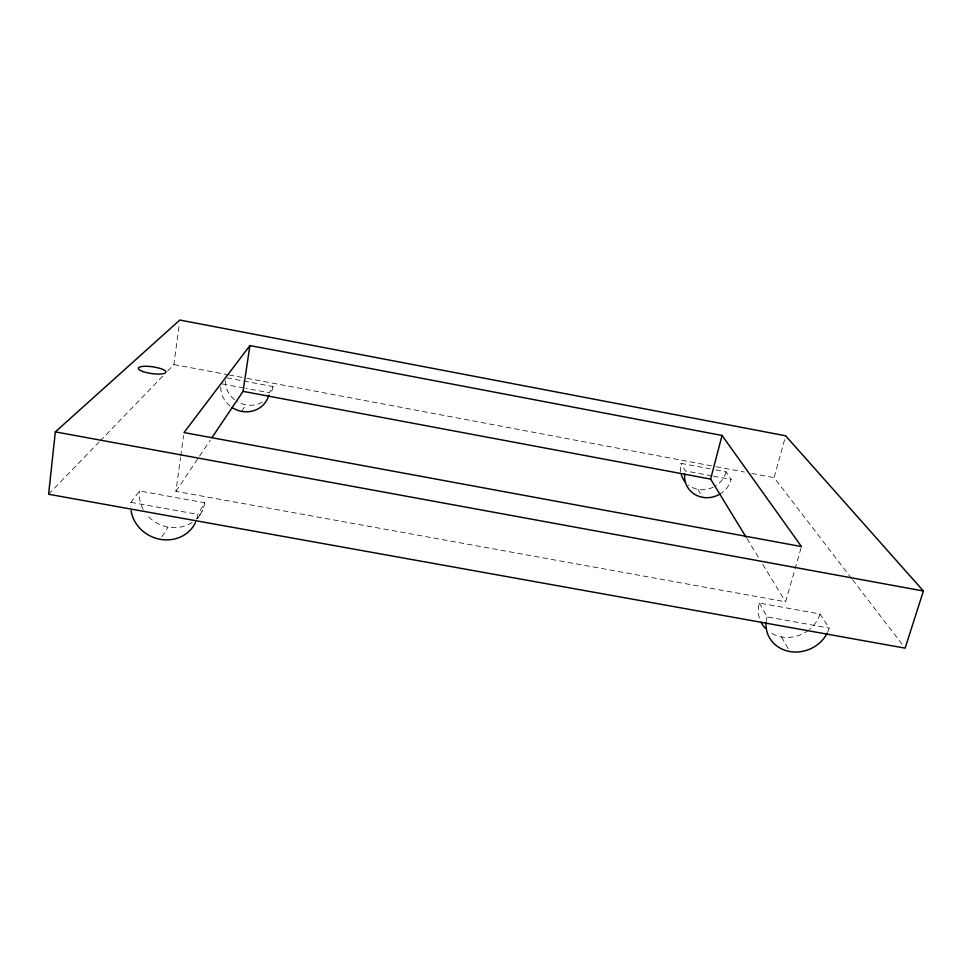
<?xml version="1.0" encoding="UTF-8"?>
<svg xmlns="http://www.w3.org/2000/svg" width="972" height="972" viewBox="0 0 972 972"><rect width="100%" height="100%" fill="white"/><g stroke="black" fill="none" stroke-linecap="round" stroke-linejoin="round"><path stroke-width="0.73" stroke-dasharray="4.86 3.65" d="M167.585 371.085L173.903 364.536L179.431 323.008M801.049 548.014L785.595 601.802L175.908 491.346L180.561 457.545M180.756 456.075L183.587 435.505M851.606 578.51L774.101 477.641L785.668 435.796M197.656 518.671L202.48 510.397M197.012 518.392A34.19 31.262 23.6 0 0 197.887 514.395L204.715 502.755L139.555 490.969L130.941 502.342A34.19 31.262 23.6 0 0 130.71 506.473M226.986 377.901L272.986 386.552L269.341 392.749L245.867 388.338M161.838 536.872L168.059 527.091M241.688 411.375L245.843 404.85M175.908 491.346L210.317 440.109M48.6 494.262L99.144 441.944M100.201 440.851L163.381 375.447M759.375 618.046A31.869 28.601 -22.6 0 1 759.339 603.029L819.955 613.988L829.25 628.082A32.708 29.233 -22.3 0 1 827.852 631.824M130.941 502.342L197.887 514.395M759.339 603.029L767.102 616.892L829.25 628.082M173.903 364.536L227.521 374.645M229.015 374.925L245.394 378.011M246.888 378.29L714.529 466.414M716.012 466.694L744.309 472.028M751.757 473.425L774.101 477.641M680.655 472.052A23.51 21.931 -26.2 0 1 681.056 463.377L710.107 468.844M715.914 469.938L726.084 471.845L731.138 479.5A23.96 22.307 -25.9 0 1 720.288 493.861M222.394 383.928L244.397 388.071M711.905 475.891L685.272 470.885L681.056 463.377M713.375 476.159L731.138 479.5M852.529 579.713L904.203 646.963M746.921 538.512L759.545 559.179M762.704 564.343L785.595 601.802M697.969 489.353L702.464 497.3M781.5 636.915L788.389 649.077M262.282 402.141A24.312 22.976 29.7 0 1 237.593 401.764M234.471 399.601A24.312 22.976 29.7 0 1 225.358 378.813M272.986 386.552A24.312 22.976 29.7 0 1 271.261 392.299M230.097 406.041A24.786 23.389 29.2 0 1 220.778 384.876M204.715 502.755A33.279 30.533 24 0 1 196.368 519.024M192.164 522.401A33.279 30.533 24 0 1 146.31 514.164M143.188 509.474A33.279 30.533 24 0 1 139.555 490.969M766.288 620.756A32.708 29.233 -22.3 0 1 767.102 616.892M819.955 613.988A31.869 28.601 -22.6 0 1 809.688 629.285M808.607 630.148A31.869 28.601 -22.6 0 1 769.508 631.982M726.084 471.845A23.51 21.931 -26.2 0 1 715.465 485.976M713.327 487.166A23.51 21.931 -26.2 0 1 688.613 485.259"/><path stroke-width="1.46" d="M55.331 431.872L48.6 494.262L905.126 648.154L923.4 591L785.668 435.796L179.832 320.043L55.331 431.872L923.4 591M211.993 437.607L243.049 391.364L249.901 345.582L722.038 435.456L801.463 546.568L184 432.564L249.901 345.582M746.132 537.212L710.617 479.099L722.038 435.456M243.049 391.364L710.617 479.099M268.831 395.154A24.786 23.389 29.2 0 1 232.174 407.56M195.591 522.219A34.19 31.262 23.6 0 1 160.234 539.314A34.19 31.262 23.6 0 1 131.05 510.628M827.257 633.051A32.708 29.233 -22.3 0 1 789.714 651.507A32.708 29.233 -22.3 0 1 766.13 622.068M765.316 628.337A31.869 28.601 -22.6 0 1 761.04 622.214M720.288 493.861A23.96 22.307 -25.9 0 1 695.393 494.748A23.96 22.307 -25.9 0 1 684.725 473.826M685.467 482.319A23.51 21.931 -26.2 0 1 681.299 474.858M142.823 371.511A13.948 3.426 8 0 0 165.605 372.677A13.948 3.426 8 0 0 147.841 366.335A13.948 3.426 8 0 0 142.823 371.511"/></g></svg>
